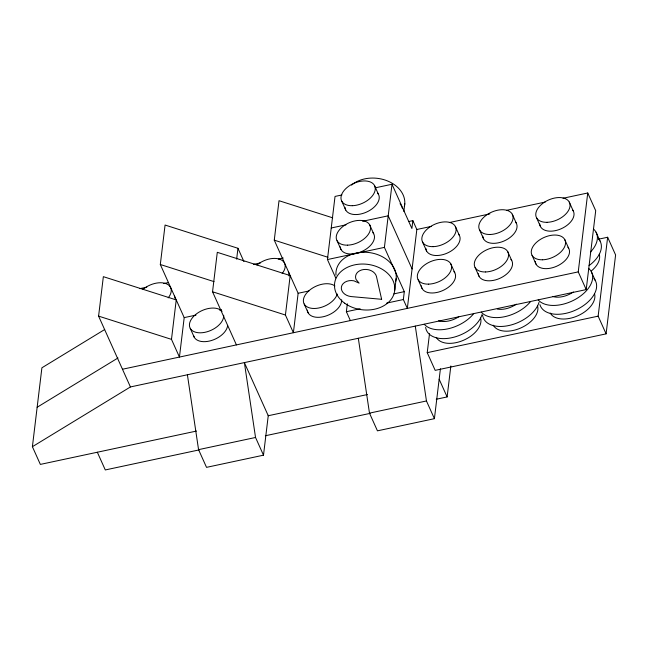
<?xml version="1.0" encoding="UTF-8"?>
<svg xmlns="http://www.w3.org/2000/svg" width="648" height="648" viewBox="0 0 648 648"><rect width="100%" height="100%" fill="white"/><g stroke="black" fill="none" stroke-linecap="round" stroke-linejoin="round"><path stroke-width="0.97" d="M403.866 211.451L404.781 203.569M196.457 431.066L40.354 464.405L32.4 446.699L41.901 367.797L104.676 329.532M563.031 198.264L587.744 192.983L595.706 210.689L586.205 289.591L130.426 386.945L98.593 316.119L103.348 276.664L176.232 299.911L171.485 339.366L179.439 357.072L184.194 317.617L160.315 264.497L165.07 225.042L237.954 248.289L243.923 261.573M236.415 344.898L212.544 291.778L217.291 252.323L290.183 275.57L285.428 315.025L293.39 332.732L298.137 293.277L274.266 240.157L279.013 200.71L332.716 217.833M236.65 259.143L237.954 248.289M187.402 374.779L198.563 449.647L206.526 467.354L263.493 455.18L268.304 415.23M335.721 277.992L327.434 259.548L335.032 196.425L341.909 194.959M350.357 320.558L346.38 311.704L347.328 303.815M408.92 221.478L412.849 220.636L416.834 229.489L407.333 308.391L403.348 299.538L404.303 291.649L384.41 247.382L392.008 184.259L375.305 187.823M394.754 290.158L396.187 278.356M412.849 220.636L411.901 228.525L392.008 184.259M598.752 239.153L607.646 237.249L615.6 254.956L606.099 333.858L435.181 370.364L427.226 352.658L429.511 333.688M358.32 338.272L369.481 413.132L377.444 430.839L434.411 418.673L440.421 368.736M436.25 399.249L447.12 396.932L450.846 365.966M586.205 289.591L578.243 271.885L587.744 192.983M606.099 333.858L598.145 316.151L607.646 237.249M37.147 407.252L117.977 357.98M32.4 446.699L130.426 386.945M331.233 227.991L345.967 224.84M362.669 221.276L388.209 215.816L412.079 268.944M139.879 288.644L146.804 287.169M163.604 283.581L168.553 282.52M253.579 264.36L260.496 262.886M278.292 259.079L283.241 258.026M416.705 229.514L431.536 226.346M449.331 222.548L489.872 213.889M506.679 210.3L545.235 202.063M327.434 259.548L384.41 247.382M184.194 317.617L195.98 315.098M219.551 310.068L221.519 309.647M298.137 293.277L308.942 290.968M393.854 293.876L404.303 291.649M346.38 311.704L360.134 308.772M386.654 303.102L403.348 299.538M122.472 369.239L578.243 271.885M427.226 352.658L598.145 316.151M367.457 394.535L268.248 415.733L244.369 362.605L255.539 437.473L263.493 455.18M198.563 449.647L255.539 437.473M369.481 413.132L426.457 400.966L434.411 418.673M199.147 449.898L105.292 469.946L97.33 452.239M265.34 435.756L370.057 413.392M274.266 240.157L327.969 257.288M160.315 264.497L214.026 281.621M212.544 291.778L285.428 315.025M98.593 316.119L171.485 339.366M596.047 232.178L600.032 241.032M569.244 202.038L573.221 210.892M591.3 271.634L595.277 280.487M564.732 239.517L568.709 248.37M536.568 217.841L540.554 226.695M532.057 255.32L536.034 264.173M512.268 214.204L516.254 223.058M507.757 251.683L511.734 260.536M479.601 230.008L483.578 238.861M475.089 267.486L479.066 276.34M455.301 226.371L459.278 235.224M450.789 263.849L454.766 272.703M422.626 242.182L426.603 251.035M418.114 279.661L422.091 288.514M374.455 185.425L378.432 194.279M369.7 224.872L373.685 233.726M439.166 379.218L447.12 396.932M341.78 201.228L345.757 210.082M337.033 240.675L341.01 249.529M304.171 303.993L308.148 312.846M190.228 328.334L194.206 337.187M415.287 326.098L426.457 400.966M377.614 193.096A18.16 10.854 -24.2 0 1 366.242 212.212A18.16 10.854 -24.2 0 1 344.963 207.344M351.556 185.109A30.27 22.858 6.7 0 1 387.439 180.905A30.27 22.858 6.7 0 1 404.344 206.526M400.051 203.634A30.27 22.858 6.7 0 1 401.282 205.74M401.63 206.461A30.27 22.858 6.7 0 1 402.505 208.656M372.859 232.551A18.16 10.854 -24.2 0 1 361.487 251.659A18.16 10.854 -24.2 0 1 340.216 246.791M335.972 275.108A30.27 22.883 6.9 0 1 368.145 252.436A30.27 22.883 6.9 0 1 395.661 281.305M593.908 278.527A30.27 18.087 -24.2 0 1 576.76 309.55A30.27 18.087 -24.2 0 1 539.922 304.641M588.773 268.507A30.27 18.087 -24.2 0 1 577.376 298.169A30.27 18.087 -24.2 0 1 538.213 299.935M594.532 293.722A24.211 14.467 -24.2 0 1 577.554 315.892A24.211 14.467 -24.2 0 1 550.249 313.049M573.35 291.973A18.16 10.854 -24.2 0 1 552.542 296.42M539.015 302.365A30.27 18.087 -24.2 0 1 511.199 324.948A30.27 18.087 -24.2 0 1 483.197 317.561M482.946 316.807A30.27 18.087 -24.2 0 1 482.614 315.244M530.582 301.563A30.27 18.087 -24.2 0 1 481.245 312.109M537.565 305.897A24.211 14.467 -24.2 0 1 520.587 328.058A24.211 14.467 -24.2 0 1 493.274 325.215M516.375 304.139A18.16 10.854 -24.2 0 1 497.324 309.047M458.46 234.049A18.16 10.854 -24.2 0 1 447.088 253.166A18.16 10.854 -24.2 0 1 425.809 248.297M453.94 271.528A18.16 10.854 -24.2 0 1 442.576 290.644A18.16 10.854 -24.2 0 1 421.297 285.776M572.403 209.709A18.16 10.854 -24.2 0 1 561.03 228.825A18.16 10.854 -24.2 0 1 539.752 223.957M227.634 325.636A18.16 10.854 -24.2 0 1 211.361 340.548A18.16 10.854 -24.2 0 1 193.663 335.875M223.69 315.268A18.16 10.854 -24.2 0 1 200.758 332.813A18.16 10.854 -24.2 0 1 193.874 316.127A18.16 10.854 -24.2 0 1 222.078 311.356M510.916 259.362A18.16 10.854 -24.2 0 1 499.543 278.47A18.16 10.854 -24.2 0 1 478.273 273.602M337.268 294.022A18.16 10.854 -24.2 0 1 312.652 308.424A18.16 10.854 -24.2 0 1 307.816 291.786A18.16 10.854 -24.2 0 1 334.935 285.995M515.427 221.883A18.16 10.854 -24.2 0 1 504.055 240.991A18.16 10.854 -24.2 0 1 482.784 236.123M256.973 265A18.16 10.854 -24.2 0 1 279.58 259.176A18.16 10.854 -24.2 0 1 282.139 273.537M341.618 299.781A18.16 10.854 -24.2 0 1 325.304 316.208A18.16 10.854 -24.2 0 1 307.355 310.109M288.36 271.739A18.16 10.854 -24.2 0 1 289.113 275.991M143.022 289.34A18.16 10.854 -24.2 0 1 165.637 283.508A18.16 10.854 -24.2 0 1 168.188 297.877M174.417 296.079A18.16 10.854 -24.2 0 1 175.211 298.817M567.891 247.188A18.16 10.854 -24.2 0 1 556.519 266.304A18.16 10.854 -24.2 0 1 535.24 261.436M598.663 239.071A30.27 18.087 -24.2 0 1 589.04 265.591M593.519 229.052A30.27 18.087 -24.2 0 1 590.595 251.894M599.287 254.275A24.211 14.467 -24.2 0 1 591.551 270.775M458.768 316.742A18.16 10.854 -24.2 0 1 438.591 320.752M482.039 314.539A30.27 18.087 -24.2 0 1 452.353 337.584A30.27 18.087 -24.2 0 1 425.639 327.41M473.607 313.737A30.27 18.087 -24.2 0 1 424.27 324.275M480.589 318.063A24.211 14.467 -24.2 0 1 463.612 340.224A24.211 14.467 -24.2 0 1 436.307 337.389M381.632 299.295L351.143 296.573A10.595 8.011 6.9 0 1 341.399 286.983A10.595 8.011 6.9 0 1 353.954 280.835L359.105 283.127L356.084 279.507A10.595 8.011 6.9 0 1 368.186 269.698L369.514 270.038A10.595 8.011 6.9 0 1 376.456 276.453L381.632 299.295M352.318 205.7A18.16 10.854 -24.2 0 0 374.998 186.737A18.16 10.854 -24.2 0 0 347.036 187.539A18.16 10.854 -24.2 0 0 352.318 205.7M347.563 245.155A18.16 10.854 -24.2 0 0 370.243 226.184A18.16 10.854 -24.2 0 0 342.29 226.986A18.16 10.854 -24.2 0 0 347.563 245.155M344.696 303.215A30.27 22.883 6.9 0 0 394.227 293.107A30.27 22.883 6.9 0 0 355.031 264.781A30.27 22.883 6.9 0 0 344.696 303.215M433.164 246.653A18.16 10.854 -24.2 0 0 455.844 227.683A18.16 10.854 -24.2 0 0 427.883 228.493A18.16 10.854 -24.2 0 0 433.164 246.653M485.619 271.966A18.16 10.854 -24.2 0 0 508.299 252.995A18.16 10.854 -24.2 0 0 480.346 253.797A18.16 10.854 -24.2 0 0 485.619 271.966M428.652 284.132A18.16 10.854 -24.2 0 0 451.332 265.162A18.16 10.854 -24.2 0 0 423.371 265.972A18.16 10.854 -24.2 0 0 428.652 284.132M547.106 222.313A18.16 10.854 -24.2 0 0 569.786 203.351A18.16 10.854 -24.2 0 0 541.825 204.152A18.16 10.854 -24.2 0 0 547.106 222.313M490.131 234.487A18.16 10.854 -24.2 0 0 512.811 215.517A18.16 10.854 -24.2 0 0 484.858 216.319A18.16 10.854 -24.2 0 0 490.131 234.487M542.595 259.791A18.16 10.854 -24.2 0 0 565.275 240.829A18.16 10.854 -24.2 0 0 537.314 241.631A18.16 10.854 -24.2 0 0 542.595 259.791"/></g></svg>
